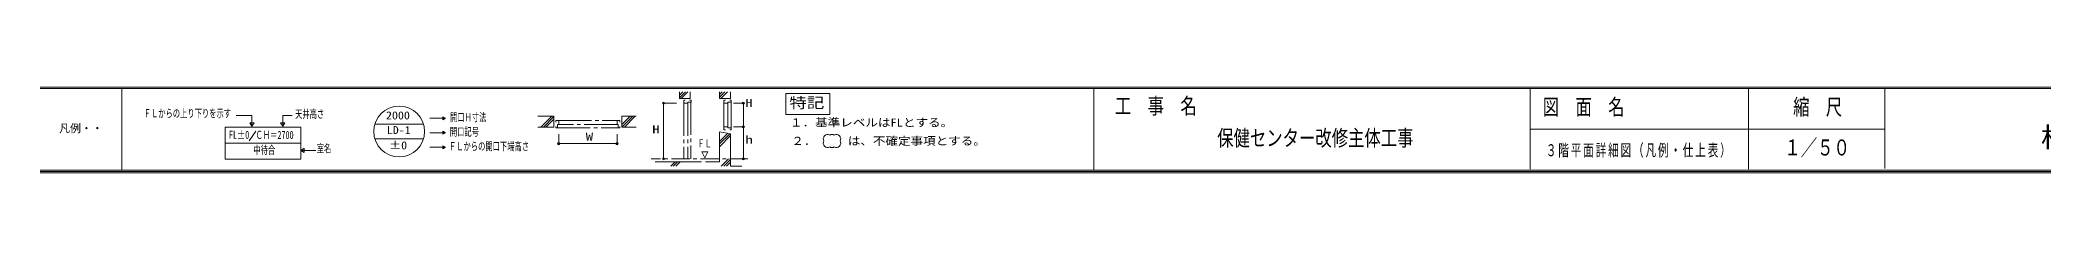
# Model space of a CAD drawing. Units: millimetres at full size, sheet at 1:50. Extents: x -48066 to 77311, y -302220 to 10476.
# Drawn here: x -48066 to -20517, y -55105 to -53923 of the extents above; entities that cross this region are included whole.
import ezdxf
from ezdxf.enums import TextEntityAlignment as Align

# ---------------------------------------------------------------- set-up
doc = ezdxf.new("R2010")
doc.units = ezdxf.units.MM
doc.header["$LTSCALE"] = 50
doc.header["$PDMODE"] = 32
doc.header["$PDSIZE"] = 30
doc.linetypes.add('CHAIN1', pattern=[8, 5, -1, 1, -1])
doc.linetypes.add('CHAIN2', pattern=[12, 9, -1, 1, -1])
for name, color, linetype, lineweight in [('4-6_ｽﾗﾌﾞ寸法', 6, 'Continuous', 18), ('F-0_図面枠', 4, 'Continuous', 18), ('F-6_凡例', 4, 'Continuous', 18)]:
    doc.layers.add(name, color=color, linetype=linetype, lineweight=lineweight)
doc.styles.add('ＭＳ ゴシック', font='')
doc.styles.get('ＭＳ ゴシック').set_extended_font_data('MS Gothic')

msp = doc.modelspace()

# ---------------------------------------------------------------- linework, layer by layer
at = {"layer": '4-6_ｽﾗﾌﾞ寸法'}
for centre, start, end in [((-37238.5, -54635.48), 60, 210), ((-37238.5, -54695.48), 150, 300), ((-37178.5, -54635.48), 60, 120), ((-37178.5, -54695.48), 240, 300), ((-37118.5, -54635.48), 330, 120), ((-37118.5, -54695.48), 240, 30)]:
    msp.add_arc(centre, 60, start, end, dxfattribs=at)
at = {"layer": 'F-0_図面枠', "color": 7, "lineweight": 9}
for p, q in [((-48066.07, -53923.31), (-7916.06, -53923.31)), ((-48066.07, -53942.06), (-7916.06, -53942.06)), ((-46941.31, -53942.06), (-46941.31, -55067.29)), ((-33577.71, -53942.06), (-33577.71, -55067.29)), ((-27577.71, -53942.06), (-27577.71, -55055.21)), ((-24577.7, -53942.06), (-24577.7, -55055.21)), ((-22702.71, -53942.06), (-22702.71, -55042.36)), ((-48066.07, -55067.58), (-7916.06, -55067.58)), ((-48066.07, -55086.33), (-7916.06, -55086.33)), ((-48066.07, -55105.08), (-7916.06, -55105.08))]:
    msp.add_line(p, q, dxfattribs=at)
at = {"layer": 'F-0_図面枠'}
for p, q in [((-39277.15, -54035.83), (-39228.91, -53987.61)), ((-39277.15, -54070.84), (-39193.91, -53987.61)), ((-39277.15, -53987.61), (-39277.15, -54079.83)), ((-39251.15, -54079.83), (-39159.65, -53987.61)), ((-39127.15, -53987.61), (-39127.15, -54079.83)), ((-38725.16, -54025.83), (-38686.66, -53987.61)), ((-38725.16, -54059.83), (-38651.96, -53987.61)), ((-38725.16, -53987.61), (-38725.16, -54079.83)), ((-38708.14, -54079.83), (-38615.22, -53987.61)), ((-38574.14, -53987.61), (-38574.14, -54079.83)), ((-39495.15, -54144.83), (-39317.15, -54144.83)), ((-39495.15, -54144.83), (-39495.15, -54910.55)), ((-39277.15, -54079.83), (-39127.15, -54079.83)), ((-39216.16, -54104.83), (-39216.16, -54144.83)), ((-39216.16, -54104.83), (-39196.15, -54104.83)), ((-39161.15, -54144.83), (-39216.16, -54144.83)), ((-39116.14, -54129.83), (-39161.15, -54129.83)), ((-39161.15, -54144.83), (-39161.15, -54129.83)), ((-39136.15, -54104.83), (-39116.14, -54104.83)), ((-39116.14, -54129.83), (-39116.14, -54104.83)), ((-38574.14, -54079.83), (-38725.16, -54079.83)), ((-38664.16, -54104.83), (-38664.16, -54144.83)), ((-38664.16, -54104.83), (-38644.14, -54104.83)), ((-38609.15, -54144.83), (-38664.16, -54144.83)), ((-38564.16, -54129.83), (-38609.15, -54129.83)), ((-38609.15, -54144.83), (-38609.15, -54129.83)), ((-38584.16, -54104.83), (-38564.16, -54104.83)), ((-38564.16, -54129.83), (-38564.16, -54104.83)), ((-38396.15, -54144.83), (-38534.15, -54144.83)), ((-38396.15, -54144.83), (-38396.15, -54910.55)), ((-43464.8, -54434.81), (-42793.97, -54434.81)), ((-42705.93, -54352.16), (-42492.51, -54352.16)), ((-42529.33, -54330.9), (-42529.33, -54373.41)), ((-42492.51, -54352.16), (-42529.33, -54330.9)), ((-42492.51, -54352.16), (-42529.33, -54373.41)), ((-41221.07, -54325.11), (-41001.07, -54325.11)), ((-41001.07, -54475.1), (-41221.07, -54475.1)), ((-41182.06, -54475.1), (-41032.07, -54325.11)), ((-41147.06, -54475.1), (-41001.07, -54330.08)), ((-41111.06, -54475.1), (-41001.07, -54365.11)), ((-41001.07, -54475.1), (-41001.07, -54325.11)), ((-40976.06, -54385.1), (-40936.08, -54385.1)), ((-40976.06, -54385.1), (-40976.06, -54405.1)), ((-40976.06, -54465.11), (-40976.06, -54485.11)), ((-40951.06, -54485.11), (-40976.06, -54485.11)), ((-40951.06, -54485.11), (-40951.06, -54440.11)), ((-40936.08, -54440.11), (-40951.06, -54440.11)), ((-40936.08, -54440.11), (-40936.08, -54385.1)), ((-40134.07, -54440.11), (-40134.07, -54385.1)), ((-40094.06, -54385.1), (-40134.07, -54385.1)), ((-40134.07, -54440.11), (-40119.07, -54440.11)), ((-40119.07, -54485.11), (-40119.07, -54440.11)), ((-40119.07, -54485.11), (-40094.06, -54485.11)), ((-40094.06, -54385.1), (-40094.06, -54405.1)), ((-40094.06, -54465.11), (-40094.06, -54485.11)), ((-39870.06, -54325.11), (-40069.06, -54325.11)), ((-40069.06, -54475.1), (-40069.06, -54325.11)), ((-40069.06, -54476.1), (-39918.06, -54325.11)), ((-40069.06, -54440.11), (-39954.06, -54325.11)), ((-40069.06, -54475.1), (-39870.06, -54475.1)), ((-40033.07, -54475.1), (-39883.06, -54325.11)), ((-38725.16, -54539.87), (-38574.14, -54564.87)), ((-38725.16, -54539.87), (-38725.16, -54950.55)), ((-38609.15, -54469.87), (-38664.16, -54469.87)), ((-38664.16, -54509.87), (-38664.16, -54469.87)), ((-38664.16, -54509.87), (-38644.14, -54509.87)), ((-38609.15, -54469.87), (-38609.15, -54484.87)), ((-38564.16, -54484.87), (-38609.15, -54484.87)), ((-38584.16, -54509.87), (-38564.16, -54509.87)), ((-38564.16, -54484.87), (-38564.16, -54509.87)), ((-38534.15, -54469.87), (-38396.15, -54469.87)), ((-43464.8, -54634.82), (-42793.97, -54634.82)), ((-42705.93, -54552.15), (-42492.51, -54552.15)), ((-42492.51, -54552.15), (-42529.33, -54573.42)), ((-42529.33, -54730.9), (-42529.33, -54773.41)), ((-42492.51, -54752.15), (-42529.33, -54730.9)), ((-40936.08, -54702.42), (-40936.08, -54573.88)), ((-40936.08, -54702.42), (-40134.07, -54702.42)), ((-40134.07, -54702.42), (-40134.07, -54573.88)), ((-38725.16, -54671.87), (-38611.15, -54559.87)), ((-38725.16, -54706.87), (-38581.15, -54564.87)), ((-38725.16, -54743.87), (-38574.14, -54591.87)), ((-38574.14, -54564.87), (-38574.14, -55010.55)), ((-39609.15, -54950.55), (-38973.16, -54950.55)), ((-39396.15, -55010.55), (-39336.14, -54950.55)), ((-39361.15, -55010.55), (-39302.14, -54950.55)), ((-39326.15, -55010.55), (-39267.14, -54950.55)), ((-38919.14, -54950.55), (-38725.16, -54950.55)), ((-38601.14, -54910.55), (-38700.15, -55010.55)), ((-38574.14, -54920.55), (-38665.15, -55010.55)), ((-38574.14, -54955.55), (-38630.15, -55010.55)), ((-38574.14, -55010.55), (-38417.14, -55010.55))]:
    msp.add_line(p, q, dxfattribs=at)
at = {"layer": 'F-0_図面枠', "linetype": 'CHAIN2'}
for p, q in [((-39216.16, -54144.83), (-39216.16, -54910.55)), ((-39162.15, -54144.83), (-39162.15, -54910.55)), ((-39117.15, -54129.83), (-39117.15, -54910.55)), ((-38664.16, -54144.83), (-38664.16, -54469.87)), ((-38609.15, -54469.87), (-38609.15, -54144.83)), ((-38564.16, -54129.83), (-38564.16, -54484.87)), ((-40951.06, -54485.11), (-40119.07, -54485.11)), ((-40936.08, -54385.1), (-40134.07, -54385.1)), ((-40134.07, -54440.11), (-40936.08, -54440.11))]:
    msp.add_line(p, q, dxfattribs=at)
at = {"layer": 'F-0_図面枠', "color": 6}
msp.add_line((-27577.71, -54504.67), (-22702.71, -54504.67), dxfattribs=at)
at = {"layer": 'F-0_図面枠', "linetype": 'CHAIN1'}
msp.add_line((-38335.14, -54910.55), (-39666.17, -54910.55), dxfattribs=at)
at = {"layer": 'F-0_図面枠'}
for points in [[(-42492.51, -54552.15), (-42529.33, -54530.9), (-42529.33, -54573.42)], [(-42705.93, -54752.15), (-42492.51, -54752.15), (-42529.33, -54773.41)]]:
    msp.add_lwpolyline(points, dxfattribs=at)
msp.add_lwpolyline([(-38970.16, -54813.55), (-38928.14, -54897.55), (-38884.14, -54813.55)], close=True, dxfattribs=at)
msp.add_circle((-43129.4, -54534.82), 350, dxfattribs=at)
for p in [(-39495.15, -54144.83), (-38396.15, -54144.83), (-38396.15, -54469.87), (-40936.08, -54702.42), (-40134.07, -54702.42), (-39495.15, -54910.55), (-38396.15, -54910.55)]:
    msp.add_point(p, dxfattribs=at)
at = {"layer": 'F-6_凡例'}
for p, q in [((-37813.49, -54010.58), (-37813.49, -54302.64)), ((-44480.74, -54475.56), (-45521.88, -54475.56)), ((-45521.88, -54915.3), (-45521.88, -54475.56)), ((-45153.42, -54312.61), (-45370.92, -54312.61)), ((-45101.3, -54528.62), (-45190.11, -54665.07)), ((-45153.42, -54462.25), (-45153.42, -54312.61)), ((-44729.83, -54312.61), (-44601.21, -54312.61)), ((-44729.83, -54462.25), (-44729.83, -54312.61)), ((-44480.74, -54475.56), (-44480.74, -54915.3)), ((-37813.49, -54302.64), (-37209.94, -54302.64)), ((-44480.74, -54695.56), (-45521.88, -54695.56)), ((-44482.38, -54795.6), (-44272.67, -54795.6)), ((-45521.88, -54915.3), (-44480.74, -54915.3))]:
    msp.add_line(p, q, dxfattribs=at)
msp.add_lwpolyline([(-37209.94, -54302.64), (-37209.94, -54010.58), (-37813.49, -54010.58)], dxfattribs=at)
for points in [[(-45153.42, -54462.25), (-45124.42, -54413.25), (-45182.42, -54413.25)], [(-44729.83, -54462.25), (-44758.83, -54413.25), (-44700.83, -54413.25)], [(-44482.38, -54795.6), (-44433.39, -54824.6), (-44433.39, -54766.6)]]:
    msp.add_lwpolyline(points, close=True, dxfattribs=at)

# ---------------------------------------------------------------- texts
at = {"layer": 'F-0_図面枠', "style": 'ＭＳ ゴシック'}
for s, width, p in [('2000', 1.1, (-43310.71, -54401.28)), ('開口Ｈ寸法', 0.65, (-42429.64, -54427.16)), ('H', 1.35, (-38370.14, -54229.19)), ('LD-1', 1.1, (-43299.56, -54603.61)), ('開口記号', 0.65, (-42432.53, -54627.16)), ('H', 1.35, (-39649.34, -54592.89)), ('±0', 1.1, (-43266.85, -54813.44)), ('ＦＬからの開口下端高さ', 0.65, (-42444.51, -54827.15)), ('W', 1.35, (-40563.82, -54693.55)), ('ＦＬ', 0.65, (-39029.9, -54787.85)), ('h', 1.35, (-38368.15, -54736.76))]:
    msp.add_text(s, height=110, dxfattribs=dict(at, width=width)).set_placement(p, align=Align.BOTTOM_LEFT)
at = {"layer": 'F-0_図面枠', "color": 3, "style": 'ＭＳ ゴシック'}
for s, height, width, p in [('工\u3000事\u3000名', 219.9, 0.75, (-33288.6, -54358.49)), ('図\u3000面\u3000名', 219.9, 0.75, (-27406.44, -54373.36)), ('縮\u3000尺', 219.9, 0.75, (-23965.21, -54373.36)), ('保健センター改修主体工事', 219.9, 0.75, (-31883.14, -54800.02)), ('植村産業株式会社', 274.9, 1.15, (-20559.39, -54833.1)), ('１／５０', 219.9, 0.75, (-24084.13, -54931.21))]:
    msp.add_text(s, height=height, dxfattribs=dict(at, width=width)).set_placement(p, align=Align.BOTTOM_LEFT)
msp.add_text('凡例・・', height=110, dxfattribs=at).set_placement((-47803.69, -54579.82), align=Align.BOTTOM_LEFT)
at = {"layer": 'F-0_図面枠', "insert": (-27364.63, -54896.69), "char_height": 165, "attachment_point": 7, "style": 'ＭＳ ゴシック'}
msp.add_mtext('\\T1.17;\\W0.65;３階平面詳細図（凡例・仕上表）', dxfattribs=at)
at = {"layer": 'F-6_凡例', "style": 'ＭＳ ゴシック'}
for s, height, width, p in [('ＦＬからの上り下りを示す', 110, 0.65, (-46641.78, -54373.06)), ('天井高さ', 110, 0.65, (-44559.67, -54382.68)), ('特記', 146.6, 1.2, (-37764.21, -54256.61)), ('FL±0', 110, 0.65, (-45469.87, -54668.32)), ('ＣＨ＝2700', 110, 0.65, (-45103.73, -54670.07)), ('１．基準レベルはFLとする。', 110, 1.15, (-37755.22, -54499.77)), ('室名', 110, 0.65, (-44263.46, -54857.66)), ('２．\u3000   は、不確定事項とする。', 110, 1.15, (-37737.04, -54753.83))]:
    msp.add_text(s, height=height, dxfattribs=dict(at, width=width)).set_placement(p, align=Align.BOTTOM_LEFT)
at = {"layer": 'F-6_凡例', "style": 'ＭＳ ゴシック', "width": 0.65}
msp.add_text('中待合', height=110, rotation=359.999, dxfattribs=at).set_placement((-45132.75, -54877.86), align=Align.BOTTOM_LEFT)

doc.saveas('drawing.dxf')
